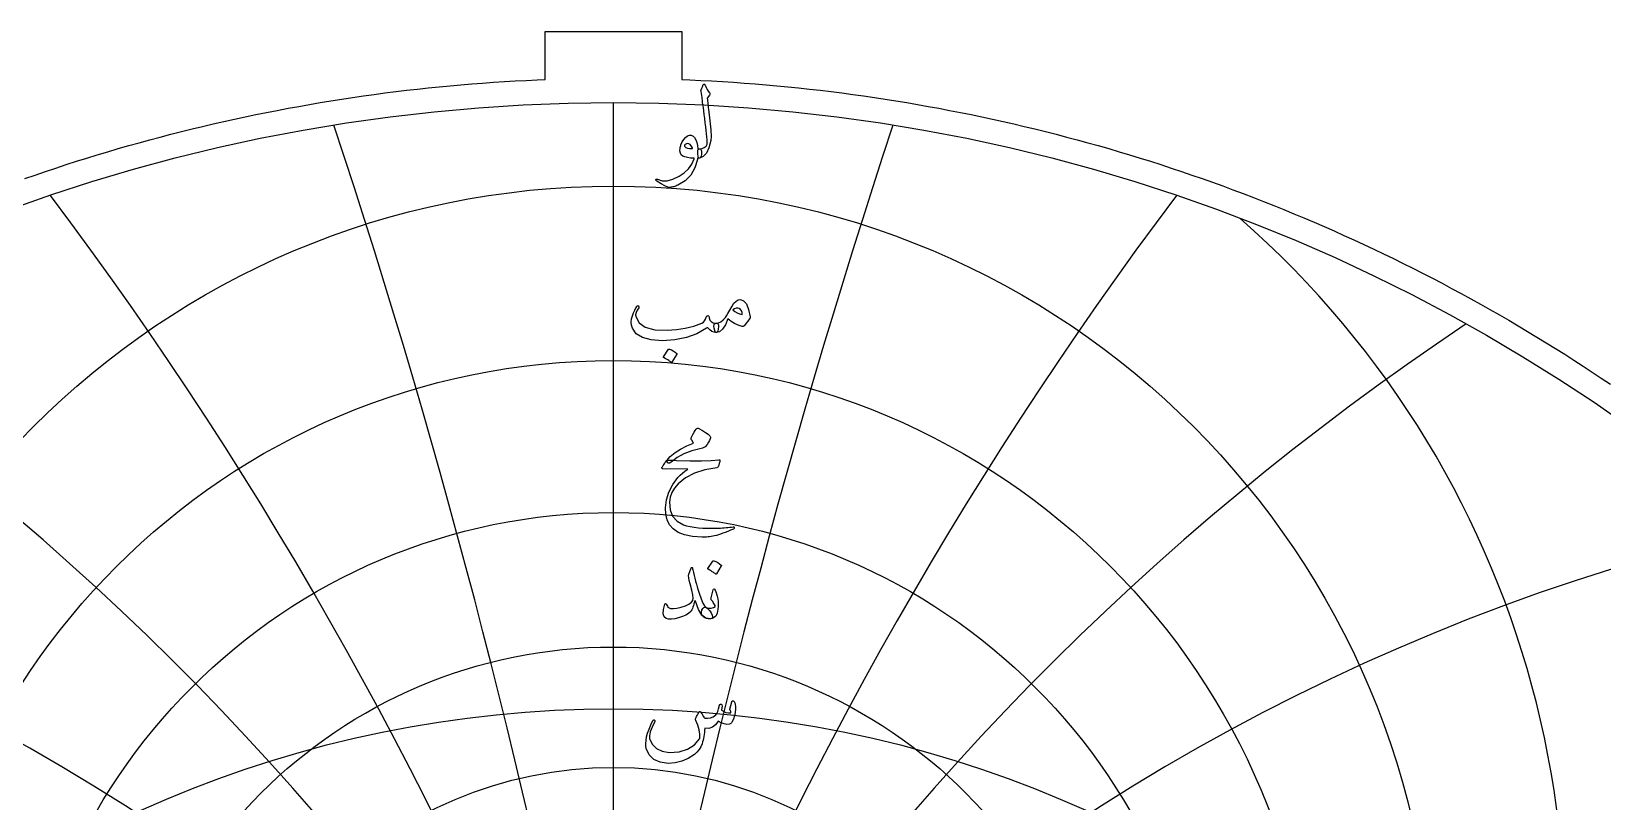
# Model space of a CAD drawing. Header units: millimetres. Extents: x -55 to 55, y -55 to 56.
# Drawn here: x -17.92 to 30.46, y 32.49 to 56.19 of the extents above; entities that cross this region are included whole.
import ezdxf

# ---------------------------------------------------------------- set-up
doc = ezdxf.new("R2010")
doc.units = ezdxf.units.MM
for name, color, linetype in [('CUT_OUTER', 1, 'Continuous'), ('ENGRAVE', 7, 'Continuous'), ('ENGRAVE_FINE', 8, 'Continuous'), ('TEXT', 5, 'Continuous')]:
    doc.layers.add(name, color=color, linetype=linetype)

msp = doc.modelspace()

# ---------------------------------------------------------------- linework, layer by layer
at = {"layer": 'CUT_OUTER'}
msp.add_lwpolyline([(-18.1281, 51.6617), (-17.8107, 51.772), (-17.4927, 51.8803), (-17.1741, 51.9867), (-16.8548, 52.0911), (-16.5348, 52.1935), (-16.2143, 52.294), (-15.8931, 52.3925), (-15.5713, 52.489), (-15.249, 52.5836), (-14.926, 52.6761), (-14.6025, 52.7667), (-14.2785, 52.8553), (-13.9539, 52.942), (-13.6288, 53.0266), (-13.3032, 53.1092), (-12.977, 53.1898), (-12.6504, 53.2685), (-12.3233, 53.3451), (-11.9958, 53.4197), (-11.6678, 53.4923), (-11.3393, 53.5629), (-11.0105, 53.6314), (-10.6812, 53.698), (-10.3515, 53.7625), (-10.0214, 53.825), (-9.691, 53.8855), (-9.3602, 53.944), (-9.029, 54.0004), (-8.6975, 54.0548), (-8.3656, 54.1071), (-8.0335, 54.1574), (-7.701, 54.2057), (-7.3683, 54.2519), (-7.0353, 54.2961), (-6.702, 54.3383), (-6.3684, 54.3784), (-6.0347, 54.4164), (-5.7007, 54.4524), (-5.3664, 54.4864), (-5.032, 54.5183), (-4.6974, 54.5481), (-4.3626, 54.5759), (-4.0277, 54.6017), (-3.6926, 54.6253), (-3.3573, 54.647), (-3.0219, 54.6665), (-2.6865, 54.6841), (-2.3509, 54.6995), (-2.1, 54.7095), (-2.1, 56.19), (2.1, 56.19), (2.1, 54.7095), (2.3509, 54.6995), (2.6865, 54.6841), (3.0219, 54.6665), (3.3573, 54.647), (3.6926, 54.6253), (4.0277, 54.6017), (4.3626, 54.5759), (4.6974, 54.5481), (5.032, 54.5183), (5.3664, 54.4864), (5.7007, 54.4524), (6.0347, 54.4164), (6.3684, 54.3784), (6.702, 54.3383), (7.0353, 54.2961), (7.3683, 54.2519), (7.701, 54.2057), (8.0335, 54.1574), (8.3656, 54.1071), (8.6975, 54.0548), (9.029, 54.0004), (9.3602, 53.944), (9.691, 53.8855), (10.0214, 53.825), (10.3515, 53.7625), (10.6812, 53.698), (11.0105, 53.6314), (11.3393, 53.5629), (11.6678, 53.4923), (11.9958, 53.4197), (12.3233, 53.3451), (12.6504, 53.2685), (12.977, 53.1898), (13.3032, 53.1092), (13.6288, 53.0266), (13.9539, 52.942), (14.2785, 52.8553), (14.6025, 52.7667), (14.926, 52.6761), (15.249, 52.5836), (15.5713, 52.489), (15.8931, 52.3925), (16.2143, 52.294), (16.5348, 52.1935), (16.8548, 52.0911), (17.1741, 51.9867), (17.4927, 51.8803), (17.8107, 51.772), (18.1281, 51.6617), (18.4447, 51.5495), (18.7607, 51.4354), (19.0759, 51.3193), (19.3905, 51.2013), (19.7043, 51.0814), (20.0173, 50.9595), (20.3296, 50.8357), (20.6412, 50.71), (20.9519, 50.5824), (21.2619, 50.4529), (21.5711, 50.3215), (21.8794, 50.1882), (22.187, 50.053), (22.4937, 49.9159), (22.7995, 49.7769), (23.1045, 49.6361), (23.4086, 49.4934), (23.7119, 49.3488), (24.0142, 49.2024), (24.3157, 49.0542), (24.6162, 48.904), (24.9158, 48.7521), (25.2145, 48.5983), (25.5122, 48.4426), (25.809, 48.2852), (26.1048, 48.1259), (26.3996, 47.9648), (26.6934, 47.802), (26.9862, 47.6373), (27.278, 47.4708), (27.5687, 47.3025), (27.8585, 47.1325), (28.1471, 46.9606), (28.4347, 46.787), (28.7213, 46.6117), (29.0067, 46.4346), (29.2911, 46.2557), (29.5744, 46.0751), (29.8565, 45.8928), (30.1376, 45.7087), (30.4175, 45.523), (30.6962, 45.3355)], dxfattribs=at)
at = {"layer": 'ENGRAVE'}
msp.add_lwpolyline([(0, -54), (0, 54)], dxfattribs=at)
for centre, radius in [((0, 0), 54), ((0, 26.1785), 25.2529), ((0, 24.4241), 21.6421), ((0, 23.0203), 18.3667), ((0, 21.9001), 15.3488), ((0, 0), 35.3478), ((0, 21.015), 12.5288)]:
    msp.add_circle(centre, radius, dxfattribs=at)
for centre, radius, start, end in [((0, 28.3784), 29.304, 131.17263, 48.82737), ((0, 31.1603), 33.9423, 157.98396, 22.01604), ((0, 34.7273), 39.3809, 176.6642, 3.3358)]:
    msp.add_arc(centre, radius, start, end, dxfattribs=at)
at = {"layer": 'ENGRAVE_FINE'}
for centre, radius, start, end in [((-239.0301, -22.9551), 242.7175, 2.969013, 18.313318), ((-239.0301, -22.9551), 242.7175, 2.969013, 18.313318), ((239.0301, -22.9551), 242.7175, 161.686682, 177.030987), ((239.0301, -22.9551), 242.7175, 161.686682, 177.030987), ((-115.7992, -22.9551), 123.2309, 5.979733, 36.962322), ((-115.7992, -22.9551), 123.2309, 5.979733, 36.962322), ((115.7992, -22.9551), 123.2309, 143.037678, 174.020267), ((115.7992, -22.9551), 123.2309, 143.037678, 174.020267), ((-73.0015, -22.9551), 84.2949, 9.076124, 56.31782), ((-73.0015, -22.9551), 84.2949, 9.076124, 56.31782), ((73.0015, -22.9551), 84.2949, 123.68218, 170.923876), ((73.0015, -22.9551), 84.2949, 123.68218, 170.923876), ((-50.2294, -22.9551), 65.5698, 12.306911, 76.81627), ((-50.2294, -22.9551), 65.5698, 12.306911, 76.81627), ((50.2294, -22.9551), 65.5698, 103.18373, 167.693089), ((50.2294, -22.9551), 65.5698, 103.18373, 167.693089)]:
    msp.add_arc(centre, radius, start, end, dxfattribs=at)
at = {"layer": 'TEXT'}
for points in [[(2.6985, 54.3972), (2.7201, 54.4492), (2.7369, 54.4906), (2.7488, 54.5211), (2.756, 54.5409), (2.7616, 54.5534), (2.7688, 54.5624), (2.7776, 54.5678), (2.788, 54.5696), (2.7997, 54.5676), (2.8095, 54.5616), (2.8173, 54.5516), (2.8231, 54.5377), (2.8496, 54.4692), (2.8814, 54.4075), (2.9183, 54.3526), (2.9604, 54.3045), (2.9722, 54.2892), (2.9756, 54.2718), (2.9706, 54.2524), (2.9572, 54.2311), (2.887, 54.1321), (2.8918, 54.0878), (2.8965, 54.0443), (2.9013, 54.0016), (2.9061, 53.9596), (2.9109, 53.9185), (2.9157, 53.8782), (2.9205, 53.8387), (2.9253, 53.8), (2.9694, 53.4415), (2.9963, 53.1612), (3.0061, 52.9593), (2.9987, 52.8355), (2.9385, 52.611), (2.8598, 52.4451), (2.7628, 52.3379), (2.6475, 52.2894), (2.6443, 52.2894), (2.6411, 52.2894), (2.6379, 52.2894), (2.6347, 52.2894), (2.6157, 52.3074), (2.6035, 52.3485), (2.5982, 52.4128), (2.5995, 52.5002), (2.6025, 52.5325), (2.6115, 52.5561), (2.6265, 52.5708), (2.6475, 52.5768), (2.7285, 52.593), (2.796, 52.6223), (2.8498, 52.6649), (2.8902, 52.7205), (2.8875, 52.7874), (2.8826, 52.8634), (2.8755, 52.9487), (2.8662, 53.0431), (2.8549, 53.1463), (2.8419, 53.2579), (2.827, 53.3778), (2.8103, 53.5062), (2.795, 53.6323), (2.7808, 53.7457), (2.7678, 53.8463), (2.756, 53.9341), (2.7459, 54.0091), (2.7377, 54.0714), (2.7315, 54.1209), (2.7273, 54.1576), (2.6954, 54.3397), (2.6944, 54.3576), (2.6946, 54.3732), (2.696, 54.3864), (2.6985, 54.3972)], [(2.5836, 52.2543), (2.5087, 51.9914), (2.3832, 51.7713), (2.2069, 51.5938), (1.98, 51.4591), (1.9483, 51.4454), (1.9169, 51.4331), (1.886, 51.4223), (1.8555, 51.4128), (1.8255, 51.4049), (1.7964, 51.3988), (1.768, 51.3945), (1.7405, 51.392), (1.6718, 51.4018), (1.5808, 51.4375), (1.4674, 51.4992), (1.3317, 51.5868), (1.3171, 51.5994), (1.3086, 51.6116), (1.306, 51.6234), (1.3094, 51.6347), (1.3169, 51.6435), (1.3269, 51.6475), (1.3393, 51.6467), (1.3541, 51.6411), (1.4952, 51.5954), (1.6535, 51.5956), (1.8289, 51.6417), (2.0215, 51.7337), (2.1788, 51.8405), (2.3089, 51.9661), (2.4119, 52.1104), (2.4878, 52.2734), (2.4872, 52.2792), (2.4854, 52.2838), (2.4824, 52.2872), (2.4782, 52.2894), (2.3682, 52.2958), (2.2746, 52.3086), (2.1974, 52.3277), (2.1365, 52.3533), (2.0894, 52.3928), (2.0598, 52.4475), (2.0479, 52.5173), (2.0535, 52.6024), (2.0552, 52.6137), (2.0574, 52.6251), (2.06, 52.6368), (2.063, 52.6487), (2.0664, 52.661), (2.0702, 52.6738), (2.0744, 52.6873), (2.079, 52.7014), (2.1165, 52.7926), (2.162, 52.8682), (2.2155, 52.9283), (2.277, 52.9728), (2.3399, 52.9972), (2.3976, 52.9968), (2.4501, 52.9716), (2.4974, 52.9217), (2.5387, 52.8523), (2.57, 52.7716), (2.5914, 52.6798), (2.6027, 52.5768), (2.609, 52.5769), (2.6151, 52.5772), (2.621, 52.5777), (2.6267, 52.5784), (2.6324, 52.5791), (2.6383, 52.5796), (2.6444, 52.5799), (2.6506, 52.58), (2.6722, 52.5754), (2.689, 52.5617), (2.7009, 52.5387), (2.7081, 52.5066), (2.7111, 52.4712), (2.7105, 52.4355), (2.7063, 52.3994), (2.6985, 52.3629), (2.6884, 52.3307), (2.677, 52.3078), (2.6644, 52.294), (2.6506, 52.2894), (2.59, 52.2894), (2.5896, 52.2836), (2.5884, 52.2758), (2.5864, 52.2661), (2.5836, 52.2543)], [(2.4303, 52.612), (2.3968, 52.6704), (2.36, 52.7118), (2.3201, 52.7359), (2.277, 52.7429), (2.2513, 52.7361), (2.2283, 52.7253), (2.2081, 52.7106), (2.1908, 52.6918), (2.1852, 52.6818), (2.1844, 52.671), (2.1884, 52.6595), (2.1972, 52.6471), (2.2301, 52.6181), (2.2778, 52.5984), (2.3403, 52.5878), (2.4175, 52.5864), (2.4255, 52.588), (2.4303, 52.5928), (2.4319, 52.6008), (2.4303, 52.612)], [(3.9089, 47.9397), (4.0089, 47.9042), (4.0917, 47.804), (4.1574, 47.6391), (4.2059, 47.4096), (4.2077, 47.393), (4.2067, 47.3785), (4.2029, 47.3659), (4.1963, 47.3553), (4.0207, 47.135), (4.0085, 47.1216), (3.9943, 47.1134), (3.9782, 47.1104), (3.96, 47.1126), (3.8406, 47.1533), (3.7285, 47.2052), (3.6235, 47.2683), (3.5257, 47.3425), (3.4468, 47.1595), (3.3604, 47.0288), (3.2664, 46.9503), (3.1648, 46.9242), (3.1534, 46.9284), (3.1417, 46.941), (3.1295, 46.9619), (3.1169, 46.9913), (3.0975, 47.0639), (3.0906, 47.1222), (3.0959, 47.1661), (3.1137, 47.1956), (3.1241, 47.2026), (3.1361, 47.2076), (3.1496, 47.2106), (3.1648, 47.2116), (3.2375, 47.224), (3.3085, 47.2579), (3.378, 47.3134), (3.4458, 47.3904), (3.4756, 47.4352), (3.5201, 47.5086), (3.5794, 47.6108), (3.6534, 47.7417), (3.7113, 47.8284), (3.7732, 47.8902), (3.839, 47.9274), (3.9089, 47.9397)], [(0.7281, 47.7353), (0.7395, 47.7477), (0.7513, 47.7529), (0.7635, 47.7509), (0.776, 47.7417), (0.7856, 47.7298), (0.7888, 47.7162), (0.7856, 47.701), (0.776, 47.6843), (0.7273, 47.6088), (0.6962, 47.5389), (0.6826, 47.4747), (0.6866, 47.416), (0.7866, 47.2232), (0.9812, 47.0887), (1.2704, 47.0124), (1.6543, 46.9944), (1.9391, 47.0154), (2.2123, 47.0591), (2.474, 47.1256), (2.7241, 47.2148), (2.7682, 47.2409), (2.8047, 47.2811), (2.8337, 47.3352), (2.855, 47.4032), (2.8622, 47.4226), (2.8742, 47.436), (2.891, 47.4433), (2.9125, 47.4447), (2.9279, 47.4381), (2.9389, 47.4248), (2.9454, 47.4046), (2.9476, 47.3777), (2.9626, 47.311), (3.0043, 47.2611), (3.0728, 47.228), (3.168, 47.2116), (3.2023, 47.204), (3.2255, 47.1845), (3.2375, 47.1529), (3.2383, 47.1094), (3.2267, 47.0284), (3.2111, 46.9705), (3.1916, 46.9358), (3.168, 46.9242), (3.0979, 46.9334), (3.0315, 46.9609), (2.9686, 47.0068), (2.9093, 47.0711), (2.9043, 47.0737), (2.8957, 47.0719), (2.8836, 47.0657), (2.8678, 47.0551), (2.57, 46.8875), (2.2451, 46.7677), (1.893, 46.6958), (1.5137, 46.6719), (1.1632, 46.6958), (0.891, 46.7677), (0.697, 46.8875), (0.5812, 47.0551), (0.5549, 47.1487), (0.5461, 47.2443), (0.5549, 47.3419), (0.5812, 47.4415), (0.6168, 47.5342), (0.6531, 47.614), (0.6902, 47.6811), (0.7281, 47.7353)], [(3.679, 47.6268), (3.7388, 47.5769), (3.8067, 47.5358), (3.8826, 47.5034), (3.9664, 47.4799), (3.9618, 47.5427), (3.9448, 47.594), (3.9155, 47.6338), (3.8738, 47.6619), (3.8257, 47.6765), (3.7772, 47.6755), (3.7283, 47.6589), (3.679, 47.6268)], [(1.6958, 46.41), (1.6998, 46.414), (1.7054, 46.4164), (1.7125, 46.4172), (1.7213, 46.4164), (1.7834, 46.3913), (1.8419, 46.3605), (1.8968, 46.3242), (1.9481, 46.2823), (1.9531, 46.2759), (1.9552, 46.2695), (1.9547, 46.2631), (1.9513, 46.2567), (1.8012, 46.014), (1.7956, 46.0082), (1.7884, 46.0068), (1.7796, 46.0098), (1.7692, 46.0172), (1.7602, 46.0236), (1.7461, 46.0332), (1.7267, 46.046), (1.7022, 46.0619), (1.672, 46.0811), (1.6359, 46.1034), (1.5938, 46.129), (1.5457, 46.1577), (1.5393, 46.1625), (1.5361, 46.1673), (1.5361, 46.1721), (1.5393, 46.1769)], [(2.6954, 43.3595), (2.4163, 43.2867), (2.17, 43.1927), (1.9564, 43.0775), (1.7756, 42.9412), (1.7479, 42.9202), (1.7221, 42.9084), (1.6984, 42.9059), (1.6766, 42.9124), (1.6513, 42.9426), (1.6551, 42.9851), (1.688, 43.04), (1.7501, 43.1072), (1.8968, 43.229), (2.0654, 43.3388), (2.256, 43.4366), (2.4686, 43.5224), (2.4079, 43.6118), (2.3966, 43.6342), (2.3912, 43.6565), (2.3918, 43.6789), (2.3984, 43.7012), (2.4413, 43.7865), (2.4806, 43.8569), (2.5163, 43.9126), (2.5485, 43.9535), (2.569, 43.9729), (2.5892, 43.9831), (2.6089, 43.9841), (2.6283, 43.9759), (2.7407, 43.9124), (2.8351, 43.8529), (2.9115, 43.7975), (2.97, 43.746), (2.9814, 43.7294), (2.9868, 43.7084), (2.9862, 43.6831), (2.9796, 43.6533), (2.959, 43.6068), (2.9261, 43.5504), (2.8808, 43.4839), (2.8231, 43.4074), (2.8079, 43.3961), (2.7816, 43.3843), (2.7441, 43.3721), (2.6954, 43.3595)], [(1.9417, 42.9891), (2.3514, 42.9747), (2.7057, 42.9731), (3.0045, 42.9843), (3.2478, 43.0082), (3.2553, 43.0091), (3.2618, 43.0086), (3.2673, 43.0068), (3.2718, 43.0035), (3.2751, 42.999), (3.277, 42.9935), (3.2775, 42.987), (3.2766, 42.9795), (3.2703, 42.9504), (3.2642, 42.9236), (3.2583, 42.8993), (3.2526, 42.8773), (3.2471, 42.8578), (3.2419, 42.8406), (3.2368, 42.8258), (3.2319, 42.8134), (3.2215, 42.7937), (3.2095, 42.7791), (3.1959, 42.7697), (3.1808, 42.7655), (2.8119, 42.6987), (2.491, 42.5939), (2.2179, 42.4512), (1.9928, 42.2705), (1.879, 42.1406), (1.7964, 42.0031), (1.7449, 41.858), (1.7245, 41.7053), (1.7441, 41.4656), (1.8219, 41.2702), (1.958, 41.1191), (2.1525, 41.0123), (2.2532, 40.9799), (2.364, 40.9532), (2.4848, 40.932), (2.6155, 40.9165), (2.756, 40.9063), (2.9061, 40.9013), (3.0658, 40.9015), (3.2351, 40.9069), (3.2952, 40.9103), (3.3544, 40.9141), (3.4126, 40.9183), (3.4698, 40.9229), (3.5256, 40.9279), (3.5796, 40.9332), (3.6318, 40.939), (3.6822, 40.9452), (3.6975, 40.946), (3.7085, 40.942), (3.7151, 40.9332), (3.7173, 40.9197), (3.7161, 40.9039), (3.7125, 40.8917), (3.7065, 40.8831), (3.6981, 40.8782), (3.6079, 40.84), (3.5225, 40.8055), (3.4418, 40.7746), (3.366, 40.7472), (3.2951, 40.7233), (3.2295, 40.7025), (3.169, 40.6849), (3.1137, 40.6706), (3.0617, 40.66), (3.0111, 40.6506), (2.9619, 40.6424), (2.9141, 40.6354), (2.8675, 40.6301), (2.8219, 40.6267), (2.7773, 40.6253), (2.7337, 40.6259), (2.4359, 40.649), (2.1876, 40.6993), (1.9888, 40.7768), (1.8395, 40.8813), (1.7299, 41.0121), (1.6535, 41.1648), (1.6101, 41.3394), (1.6, 41.536), (1.6313, 41.7799), (1.7062, 42.0167), (1.8245, 42.2462), (1.9864, 42.4685), (2.0497, 42.5358), (2.1213, 42.6003), (2.2014, 42.6619), (2.2898, 42.7208), (1.5169, 42.7272), (1.4984, 42.7352), (1.4906, 42.7496), (1.4936, 42.7703), (1.5074, 42.7975), (1.5333, 42.837), (1.5569, 42.8725), (1.578, 42.9041), (1.5968, 42.9316), (1.6131, 42.955), (1.6271, 42.9739), (1.6387, 42.9885), (1.6479, 42.9987), (1.6686, 43.0005), (1.7245, 42.9995), (1.8155, 42.9957), (1.9417, 42.9891)], [(2.4479, 39.6206), (2.4662, 39.5368), (2.4862, 39.4517), (2.5077, 39.3652), (2.5309, 39.2773), (2.5556, 39.1876), (2.582, 39.0956), (2.6099, 39.0015), (2.6395, 38.9052), (2.6991, 38.732), (2.7536, 38.6018), (2.8029, 38.5148), (2.847, 38.4709), (2.8856, 38.4448), (2.9245, 38.4078), (2.9638, 38.3601), (3.0035, 38.3016), (3.0411, 38.2292), (3.0514, 38.1747), (3.0347, 38.1382), (2.9908, 38.1196), (2.8488, 38.134), (2.7233, 38.2282), (2.6141, 38.4022), (2.5213, 38.6561), (2.5193, 38.6603), (2.5165, 38.6633), (2.5129, 38.6651), (2.5085, 38.6657), (2.5053, 38.6651), (2.5021, 38.6633), (2.499, 38.6603), (2.4958, 38.6561), (2.4868, 38.615), (2.4758, 38.5715), (2.4628, 38.5256), (2.4479, 38.4773), (2.4315, 38.4316), (2.4143, 38.3935), (2.3964, 38.3629), (2.3776, 38.34), (2.3101, 38.2811), (2.2259, 38.229), (2.1249, 38.1837), (2.0071, 38.1452), (1.8874, 38.1166), (1.7836, 38.1044), (1.6958, 38.1086), (1.6239, 38.1292), (1.5624, 38.1807), (1.5345, 38.2713), (1.5401, 38.401), (1.5792, 38.5699), (1.583, 38.5755), (1.588, 38.5795), (1.5942, 38.5819), (1.6016, 38.5827), (1.6103, 38.5817), (1.6175, 38.5787), (1.6231, 38.5737), (1.6271, 38.5667), (1.6423, 38.5314), (1.659, 38.502), (1.6774, 38.4787), (1.6974, 38.4613), (1.7596, 38.4382), (1.8443, 38.4326), (1.9513, 38.4446), (2.0806, 38.4741), (2.2185, 38.5184), (2.3257, 38.5683), (2.4021, 38.6238), (2.4479, 38.6849), (2.4554, 38.7467), (2.4431, 38.8525), (2.4107, 39.0022), (2.3584, 39.1958), (2.3333, 39.2978), (2.3185, 39.3803), (2.3141, 39.4431), (2.3201, 39.4865), (2.3808, 39.6589), (2.3874, 39.6771), (2.3944, 39.69), (2.4017, 39.6978), (2.4095, 39.7004), (2.4191, 39.6954), (2.4287, 39.6805), (2.4383, 39.6555), (2.4479, 39.6206)], [(3.0642, 39.8952), (3.0682, 39.8992), (3.0738, 39.9016), (3.081, 39.9024), (3.0898, 39.9016), (3.1518, 39.8765), (3.2103, 39.8457), (3.2652, 39.8094), (3.3165, 39.7675), (3.3215, 39.7611), (3.3237, 39.7547), (3.3231, 39.7483), (3.3197, 39.7419), (3.1696, 39.4992), (3.164, 39.4934), (3.1568, 39.492), (3.148, 39.495), (3.1377, 39.5024), (3.1287, 39.5088), (3.1145, 39.5184), (3.0951, 39.5312), (3.0706, 39.5471), (3.0405, 39.5663), (3.0043, 39.5886), (2.9622, 39.6142), (2.9141, 39.6429), (2.9077, 39.6477), (2.9045, 39.6525), (2.9045, 39.6573), (2.9077, 39.6621)], [(3.093, 38.5891), (3.0742, 38.6204), (3.0562, 38.6473), (3.0391, 38.6699), (3.0227, 38.6881), (3.0109, 38.7036), (3.0043, 38.7216), (3.0029, 38.742), (3.0067, 38.7647), (3.0738, 39.0074), (3.0832, 39.0286), (3.0953, 39.0346), (3.1103, 39.0254), (3.1281, 39.001), (3.1548, 38.9493), (3.1776, 38.8869), (3.1963, 38.8136), (3.2111, 38.7296), (3.2197, 38.6489), (3.2231, 38.5699), (3.2213, 38.4925), (3.2143, 38.4166), (3.2029, 38.3505), (3.188, 38.2929), (3.1694, 38.2436), (3.1472, 38.2026), (3.1199, 38.1723), (3.0826, 38.1484), (3.0353, 38.1308), (2.978, 38.1196), (2.9193, 38.1174), (2.8646, 38.1268), (2.8139, 38.1478), (2.7672, 38.1803), (2.7311, 38.2216), (2.7121, 38.2689), (2.7103, 38.3222), (2.7257, 38.3815), (2.7502, 38.43), (2.7792, 38.4605), (2.8125, 38.4731), (2.8502, 38.4677), (2.9373, 38.4468), (3.0131, 38.4446), (3.0778, 38.4611), (3.1313, 38.4965), (3.1325, 38.5058), (3.1265, 38.5244), (3.1133, 38.5521), (3.093, 38.5891)], [(3.6438, 35.5611), (3.6494, 35.5751), (3.6566, 35.585), (3.6654, 35.591), (3.6758, 35.593), (3.6891, 35.5914), (3.7005, 35.5866), (3.7099, 35.5787), (3.7173, 35.5675), (3.7355, 35.5276), (3.7484, 35.4781), (3.7562, 35.419), (3.7588, 35.3503), (3.7518, 35.2381), (3.7309, 35.1316), (3.6959, 35.0306), (3.647, 34.9352), (3.6303, 34.9122), (3.6119, 34.8944), (3.5919, 34.8819), (3.5704, 34.8745), (3.4923, 34.8695), (3.4083, 34.8833), (3.3183, 34.9158), (3.2223, 34.9671), (3.1415, 34.8563), (3.0458, 34.7827), (2.9355, 34.7461), (2.8103, 34.7467), (2.8062, 34.6794), (2.8003, 34.6146), (2.7927, 34.5524), (2.7832, 34.4929), (2.7719, 34.4355), (2.7588, 34.3799), (2.744, 34.3261), (2.7273, 34.2741), (2.6886, 34.1803), (2.6363, 34.0937), (2.5704, 34.0142), (2.491, 33.942), (2.3051, 33.8182), (2.1085, 33.7312), (1.9012, 33.6809), (1.683, 33.6673), (1.4373, 33.7007), (1.2431, 33.7879), (1.1004, 33.929), (1.0092, 34.124), (0.9968, 34.1943), (0.9948, 34.2773), (1.0032, 34.3731), (1.0219, 34.4817), (1.0521, 34.6006), (1.0946, 34.7244), (1.1495, 34.8529), (1.2167, 34.9863), (1.2221, 34.9946), (1.2287, 35.0006), (1.2365, 35.0042), (1.2455, 35.0054), (1.2545, 35.0046), (1.2623, 35.0022), (1.2688, 34.9982), (1.2742, 34.9926), (1.2778, 34.9845), (1.279, 34.9759), (1.2778, 34.9669), (1.2742, 34.9575), (1.1888, 34.7801), (1.1337, 34.6342), (1.109, 34.5198), (1.1145, 34.437), (1.1952, 34.2543), (1.3221, 34.1216), (1.4954, 34.0388), (1.7149, 34.0058), (2.0219, 34.0254), (2.2818, 34.1032), (2.4946, 34.2394), (2.6602, 34.4338), (2.6596, 34.5619), (2.6387, 34.6972), (2.5974, 34.8398), (2.5357, 34.9894), (2.5279, 35.0046), (2.5237, 35.0182), (2.5231, 35.0302), (2.5261, 35.0405), (2.5433, 35.0762), (2.5596, 35.1096), (2.5752, 35.1408), (2.59, 35.1699), (2.6039, 35.1963), (2.6171, 35.2198), (2.6295, 35.2402), (2.6411, 35.2577), (2.6477, 35.2651), (2.6546, 35.2681), (2.662, 35.2667), (2.6698, 35.2609), (2.6738, 35.2565), (2.6794, 35.2497), (2.6866, 35.2405), (2.6954, 35.229), (2.7053, 35.215), (2.7161, 35.1986), (2.7277, 35.1799), (2.7401, 35.1587), (2.7652, 35.118), (2.7864, 35.0884), (2.8035, 35.0701), (2.8167, 35.0629), (2.8997, 35.0559), (2.9828, 35.0701), (3.0658, 35.1054), (3.1488, 35.1619), (3.179, 35.1994), (3.2087, 35.2609), (3.2381, 35.3463), (3.267, 35.4557), (3.2698, 35.4661), (3.275, 35.4749), (3.2826, 35.4821), (3.2925, 35.4876), (3.3019, 35.4912), (3.3109, 35.4924), (3.3195, 35.4912), (3.3277, 35.4876), (3.3399, 35.4677), (3.3444, 35.4302), (3.3414, 35.3751), (3.3309, 35.3024), (3.3953, 35.2629), (3.4642, 35.2369), (3.5375, 35.2246), (3.6151, 35.2258), (3.6141, 35.2491), (3.6111, 35.2681), (3.6061, 35.2827), (3.5991, 35.2928), (3.5911, 35.3024), (3.5864, 35.312), (3.5848, 35.3216), (3.5864, 35.3312)]]:
    msp.add_lwpolyline(points, close=True, dxfattribs=at)

doc.saveas('drawing.dxf')
